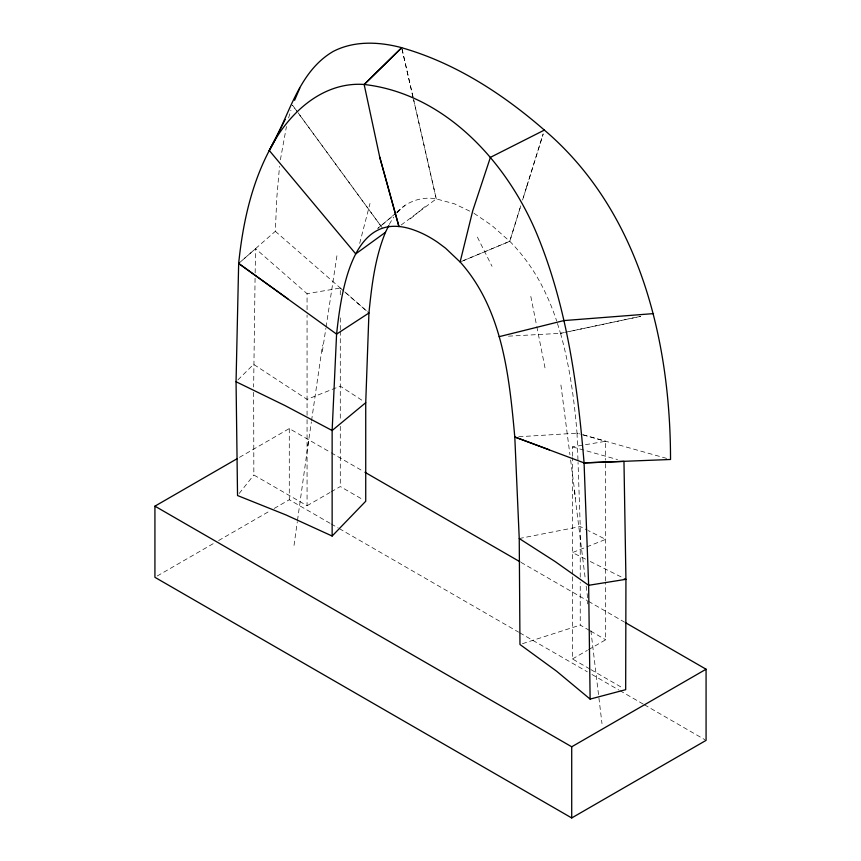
<?xml version="1.0" encoding="UTF-8"?>
<svg xmlns="http://www.w3.org/2000/svg" width="861" height="861" viewBox="0 0 861 861"><rect width="100%" height="100%" fill="white"/><g stroke="black" fill="none" stroke-linecap="round" stroke-linejoin="round"><path stroke-width="0.65" stroke-dasharray="4.3 3.23" d="M253.661 392.347L253.844 475.003L307.065 505.73L307.065 416.638M307.065 415.314L307.065 315.083M307.065 309.734L307.065 293.687L255.577 248.689L239.649 262.583M340.289 331.065L340.289 420.964M340.289 329.72L340.289 316.278M340.289 294.774L340.289 288.048L307.065 293.687M589.817 668.975L572.457 658.956L572.457 575.18M572.457 573.846L572.468 457.611M572.468 456.265L572.468 446.902L605.681 441.273L605.681 460.097M589.484 630.424L580.239 625.086L580.239 582.477M580.239 577.15L580.239 526.555L578.043 462.508M588.493 649.7L605.681 639.777L605.681 582.219M605.681 580.884L605.681 461.442M255.071 278.275L253.64 387.009M255.157 272.905L255.577 248.689M238.658 263.455L275.326 231.308L276.811 197.653L279.534 166.313M294.031 545.368L297.325 521.658M297.508 520.345L308.668 440.014M280.395 159.791L286.444 126.556M307.904 445.804L311.37 421.912M311.564 420.588L322.541 344.949M322.326 351.697L325.878 328.321M326.082 327.019L336.952 255.599M359.694 243.362L370.004 203.454M288.575 117.935L290.932 110.273M461.356 261.486L509.755 241.338L520.862 205.488L509.766 241.274L461.367 261.432M239.175 493.482L253.844 475.003M237.905 379.905L253.597 364.343L307.065 399.353L340.289 386.169L363.514 401.269M395.856 213.173L377.796 228.402L395.931 213.345M396.856 212.323C406.855 201.56 421.729 196.179 436.258 198.848L413.571 99.499M396.943 212.506L398.955 210.827M410.299 218.866L424.936 206.672M401.097 225.055L436.279 198.913L454.307 203.766L472.958 212.678M239.476 457.342L289.285 428.584L330.032 452.111M157.24 575.977L213.991 543.216M218.629 540.536L269.59 511.111M274.228 508.442L289.285 499.746L330.032 523.273M307.065 505.73L329.978 492.503M331.119 491.846L340.289 486.551L363.417 499.907M572.457 658.956L587.353 650.356M522.487 643.673L580.239 625.086M640.627 316.374L565.688 332.249M508.474 336.167L560.511 333.336L564.439 332.497M565.752 332.228L640.412 316.385M557.444 323.467L560.511 333.336L564.396 332.518M519.237 538.523L580.239 526.555L587.18 530.053M518.763 436.753L577.031 433.158L579.571 433.869M666.64 458.396L580.841 434.235M572.468 446.902L617.531 459.57M560.511 333.336C569.67 365.882 574.255 399.515 577.031 433.158L582.014 434.557M583.263 434.913L605.681 441.273M585.534 559.112L572.457 552.579L605.681 539.384L588.332 530.634M590.28 561.49L625.936 579.313M331.194 452.789L363.794 471.602M520.97 562.351L587.331 600.655M588.493 601.333L624.58 622.169M590.646 631.091L605.681 639.777M590.969 669.643L623.364 688.348M331.194 523.94L338.179 527.976M339.342 528.643L518.634 632.157M519.796 632.835L587.331 671.817M591.981 674.507L618.758 689.962M619.92 690.64L643.21 704.083M644.372 704.75L704.911 739.707M474.002 213.324L491.728 225.367L509.755 241.338M340.289 288.048L366.969 311.284M275.326 231.308L343.776 291.05M344.787 291.922L368.938 313.017M509.766 241.274C522.229 253.973 532.798 268.481 541.128 284.205A145.843 84.195 60 0 1 556.669 321.002M382.316 227.95L297.971 112.662M297.228 111.629L292.503 105.16L297.196 111.586M298.024 112.705L382.338 227.982M477.392 237.119L492.029 266.329M401.979 48.98L413.269 98.208M402.033 49.045L413.345 98.574M413.646 99.876L436.279 198.913M530.817 296.432L536.575 325.372M536.833 326.685L545.454 370.101M560.92 385.018L569.939 454.726M570.617 459.989L575.557 498.132M574.298 490.512L585.362 579.571M586.169 586.115L587.632 597.9M587.363 601.258L587.676 603.916M590.861 630.521L601.99 723.627M577.031 433.148L578 461.173M340.289 426.313L340.289 486.551M289.285 428.584L289.285 499.746M389.333 224.387A145.843 84.217 60 0 1 393.778 217.112M397.405 212.527A145.843 84.217 60 0 1 404.885 205.553M526.814 186.288L522.455 200.365L543.183 133.896L526.814 186.288"/><path stroke-width="1.29" d="M388.774 225.507L385.491 232.287L355.733 253.887L269.289 150.503C286.982 114.685 321.487 81.461 364.149 84.464L401.689 47.678C379.217 41.726 354.312 40.478 333.142 51.466C297.357 72.421 289.081 117.247 269.289 150.503C250.981 185.384 242.662 224.538 238.658 263.455L236.054 381.735L237.539 495.538L285.949 514.932L332.142 536.037L332.142 430.511L336.586 334.111C341.225 292.46 351.848 207.07 414.421 230.199A117.494 67.858 60 0 1 437.883 242.468L445.546 248.172L460.118 262.002L472.732 210.762L490.404 157.359L544.367 130.086C639.26 210.848 670.461 339.6 670.525 459.483L584.081 462.895L514.792 436.99C509.228 376.235 502.63 309.433 460.118 261.948M379.701 157.046L398.966 226.647L379.733 157.111L364.149 84.464C445.212 93.795 506.968 162.202 536.952 234.16C566.893 306.656 577.591 385.244 584.081 462.895L623.967 461.378L625.936 579.313L625.678 689.683L590.119 699.1L556.529 671.149L519.969 644.48L519.237 538.523L514.792 437.001L549.372 449.829M332.142 536.037L365.731 501.242L365.731 402.7L368.938 313.006C371.704 285.691 374.944 257.88 385.491 232.287M294.58 100.296L299.789 88.123M269.289 150.503L285.174 119.485M364.192 84.518L401.732 47.742C455.125 62.939 502.813 93.903 544.367 130.086M365.731 402.7L332.142 430.511L284.959 405.553L236.054 381.746M368.938 313.017L336.586 334.111L238.658 263.455L287.929 298.885M625.743 622.837L706.074 669.223L706.074 740.374L571.715 817.95L154.926 577.322L154.926 506.16L237.162 458.676M154.926 506.16L571.715 746.788L706.074 669.223M499.132 336.673L563.858 320.583L653.51 313.608M625.936 579.313L588.644 585.297L555.044 561.49L519.237 538.523M364.956 472.28L519.796 561.673M584.07 462.874L588.644 585.297L590.119 699.1M571.715 746.788L571.715 817.95"/></g></svg>
